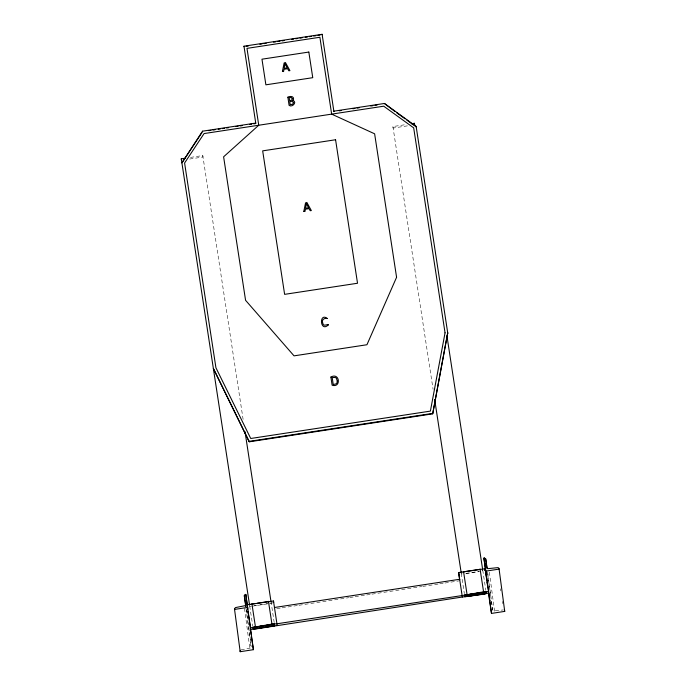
<?xml version="1.0" encoding="UTF-8"?>
<svg xmlns="http://www.w3.org/2000/svg" width="686" height="686" viewBox="0 0 686 686"><rect width="100%" height="100%" fill="white"/><g stroke="black" fill="none" stroke-linecap="round" stroke-linejoin="round"><path stroke-width="0.51" stroke-dasharray="3.43 2.57" d="M241.043 649.908L250.947 647.901L250.141 637.191M270.473 603.114L271.184 602.84M482.112 570.863L482.815 570.589M273.019 602.788L268.766 603.663M190.485 157.42L202.773 155.542L243.11 419.352M407.433 125.855L393.104 128.042L392.906 126.567L406.215 124.543M189.662 159.041L202.962 157.017L202.773 155.542M254.266 605.644L267.703 603.603M465.897 573.393L479.334 571.352M252.234 606.184L267.729 603.817M465.931 573.616L479.36 571.567M276.775 608.654L281.011 608.01M282.066 607.847L297.938 605.429M299.002 605.266L348.737 597.686M349.791 597.523L354.027 596.88M355.082 596.717L365.664 595.105M366.718 594.942L370.955 594.299M372.009 594.136L421.744 586.556M422.808 586.401L438.68 583.983M439.735 583.82L443.971 583.177M445.025 583.014L458.78 580.913M491.322 601.228L492.651 609.897L493.311 610.969L503.37 609.931M249.747 606.501L251.402 606.287M461.326 573.865L462.072 573.916M482.747 570.1L485.825 590.269M392.906 126.567L433.08 389.314M461.249 573.376L464.336 593.544M270.996 601.373L274.194 622.519M249.695 606.115L252.825 626.395M500.557 588.785L500.84 590.903M502.246 601.468L502.521 603.586M489.358 572.158L494.555 611.269M487.592 571.841L492.651 609.897M487.669 573.736L488.372 579.027M488.518 580.082L490.902 598.055M246.343 609.683L251.256 646.684M246 608.413L249.936 638.006M244.516 608.388L249.858 648.562"/><path stroke-width="1.03" d="M432.695 413.855L447.718 332.873L432.695 413.855L249.267 441.81L213.38 368.536L249.267 441.81M240.186 651.7L234.483 608.876L235.427 607.616L245.331 605.618L245.639 604.4L244.31 595.722L244.525 594.908L245.802 594.385L253.408 649.685L240.186 651.7L240.314 650.345M255.749 123.077L202.507 131.189L181.901 162.908M182.493 162.016L201.984 132.544M488.784 592.996L483.879 594.187L462.33 597.026L255.715 628.959L250.699 629.276M459.697 579.824L458.651 572.776L459.294 572.458L485.105 568.745L488.586 591.529L483.57 591.838L462.132 595.559L276.955 623.78L271.939 624.088L250.501 627.81L247.972 611.243M484.65 570.538L485.302 570.212L485.105 568.745M249.498 604.649L250.21 604.383M252.98 627.433L274.477 624.157L274.674 625.623L273.963 625.889L255.689 628.745L253.177 628.899L252.98 627.433L274.477 624.157M461.129 572.398L461.841 572.133M464.619 595.182L486.108 591.907L486.305 593.373L485.594 593.639L467.32 596.494L464.808 596.649L464.619 595.182L486.108 591.907M247.663 604.709L273.474 600.996L277.153 625.246M244.053 46.665L243.984 46.202L322.103 34.3L333.928 111.629L333.868 111.175L384.417 103.466L416.128 126.396L447.787 333.336M246.163 46.348L248.272 46.022M259.883 44.256L261.992 43.93M264.11 43.612L266.219 43.287M273.603 42.163L275.721 41.837M277.83 41.52L279.939 41.194M282.049 40.877L284.158 40.551M291.55 39.428L293.659 39.102M295.769 38.785L297.887 38.459M299.996 38.142L302.106 37.816M305.27 37.336L307.388 37.018M309.497 36.692L311.607 36.375M313.716 36.049L315.826 35.723M317.944 35.406L320.053 35.08M208.836 130.692L210.919 130.374M213.012 130.057L215.095 129.74M218.234 129.26L220.317 128.942M222.41 128.625L224.494 128.308M226.586 127.99L228.67 127.673M235.975 126.558L238.068 126.241M240.151 125.924L242.244 125.607M249.55 124.492L251.633 124.175M253.726 123.857L255.809 123.54L243.984 46.202M339.193 110.832L341.294 110.506M352.878 108.748L354.988 108.422M357.097 108.105L359.198 107.779M370.783 106.013L372.892 105.695M374.993 105.378L377.103 105.052M181.473 160.292L181.276 158.818L185.374 158.2M411.334 123.763L414.404 123.291L414.721 125.409M249.198 441.347L432.634 413.392M486.691 579.241L483.887 558.104L484.427 558.018L485.705 558.936L487.034 567.614L487.695 568.685L497.744 567.648L498.576 567.845L499.108 569.106L485.877 571.121L491.493 613.404L504.725 611.389L499.022 568.565M251.951 604.049L255.046 603.577M257.113 603.268L268.483 601.536M463.582 571.798L480.114 569.286M247.792 607.402L234.561 609.417L234.483 608.876M274.469 607.504L459.646 579.284M253.177 628.899L274.674 625.623M464.808 596.649L486.305 593.373M491.493 613.404L489.504 600.387L490.053 600.301M458.848 574.251L459.551 574.362M394.759 111.364L384.417 103.466M396.474 112.607L405.049 118.798M406.764 120.041L416.188 126.859L416.128 126.396M504.639 610.849L504.725 611.389M483.887 558.104L485.877 571.121M446.938 335.917L482.584 569.046M480.089 569.063L483.57 591.838M463.547 571.584L467.037 594.359M434.667 399.484L461.215 572.964M458.651 572.776L462.33 597.026M245.013 431.631L270.953 601.296M268.449 601.313L271.939 624.088M251.916 603.834L255.406 626.61M181.276 158.818L249.584 605.215M247.337 607.101L247.655 609.168M251.419 636.668L253.408 649.685M485.705 558.936L486.966 568.454M484.427 558.018L484.71 560.136M485.131 563.3L485.414 565.418M489.204 593.956L489.487 596.074M487.12 582.414L487.394 584.532M488.381 591.932L489.504 600.387M414.404 123.291L414.593 124.766M322.103 34.3L322.163 34.763M273.474 600.996L273.671 602.462M202.507 131.189L202.567 131.652M245.802 594.385L247.766 609.185M248.049 611.295L248.469 614.467M250.296 628.213L251.136 634.55M245.639 604.4L245.922 606.51M244.31 595.722L245.717 606.295M292.322 98.681L291.687 100.165L289.586 100.61L289.149 97.729L291.233 97.506L292.322 98.681M287.88 97.189L289.089 105.37C292.159 107.899 297.801 101.7 292.63 100.448A1.938 1.904 -7.6 0 0 293.557 98.99C293.882 95.903 289.535 96.066 287.88 97.189M330.901 377.051L332.118 385.232C341.439 388.122 339.742 372.018 330.901 377.051M328.371 324.864C319.993 332.967 318.801 311.838 327.359 318.527C325.018 317.635 321.039 319.487 322.746 323.123C323.037 327.402 327.736 323.552 328.371 324.864M293.488 102.651L292.665 104.221L290.212 104.692L289.732 101.554L292.125 101.296L293.488 102.651M337.272 381.167L337.075 382.556A2.452 2.41 -7.6 0 1 335.908 383.911L333.242 384.537L332.187 377.609L334.982 377.437A2.658 2.615 -7.6 0 1 336.483 378.44L337.272 381.167M282.426 71.404L283.558 71.558L283.995 69.269L287.648 68.711L288.789 70.787L289.929 70.649L285.453 62.537L284.141 62.932L282.426 71.404M303.838 211.331L304.97 211.494L305.407 209.196L309.06 208.638L310.201 210.722L311.341 210.576L306.874 202.464L305.553 202.867L303.838 211.331M284.999 63.772L284.15 68.308L287.202 67.845L285.007 63.772M306.41 203.699L305.562 208.235L308.614 207.772L306.419 203.699M445.051 332.839L430.388 411.111L250.724 438.491L215.927 367.756L184.594 163.028L204.068 133.573L383.723 106.193L413.684 127.853L445.051 332.839M396.585 277.29L366.941 344.741L294.037 355.854L245.571 300.305L223.61 156.811L258.751 125.238L246.986 48.372L319.89 37.258L331.655 114.133L374.625 133.804L396.585 277.29M308.829 52.059L261.966 59.193L265.885 84.824L312.756 77.681L308.829 52.059M335.574 139.755L262.669 150.86L284.621 294.354L357.526 283.249L335.574 139.755"/></g></svg>
